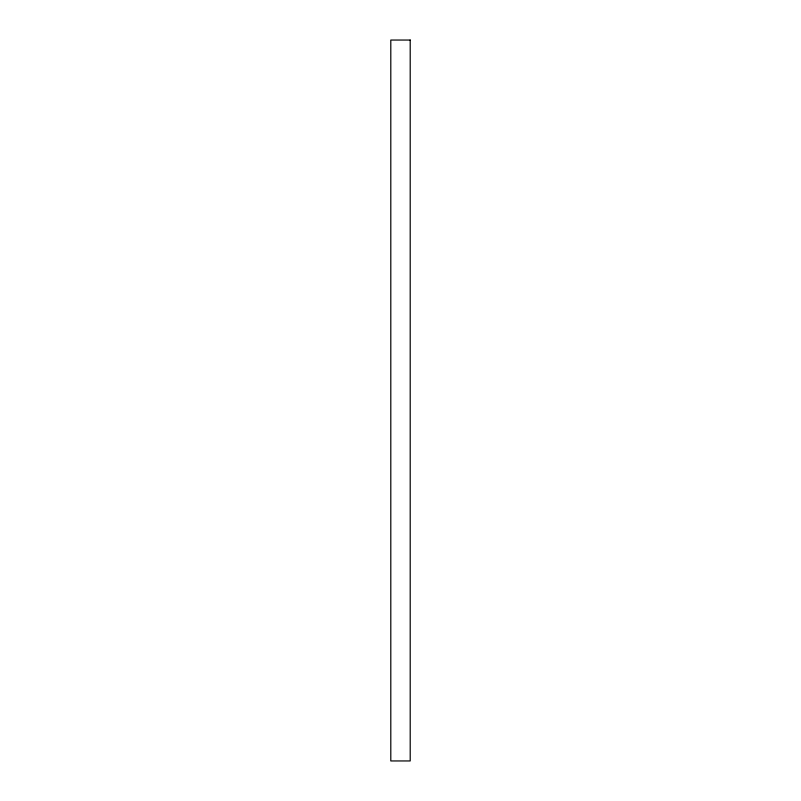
<?xml version="1.0" encoding="UTF-8"?>
<svg xmlns="http://www.w3.org/2000/svg" width="801" height="801" viewBox="0 0 801 801"><rect width="100%" height="100%" fill="white"/><g stroke="black" fill="none" stroke-linecap="round" stroke-linejoin="round"><path stroke-width="1.2" d="M410.202 40.05L390.798 40.05L390.798 760.95L410.202 760.95L410.202 40.05"/></g></svg>
